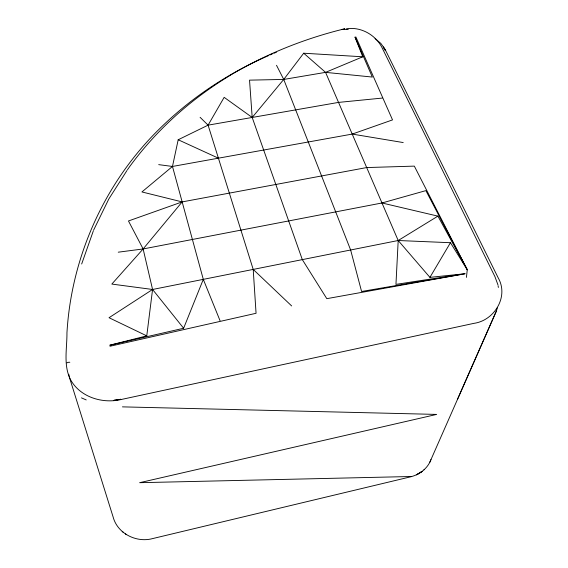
<?xml version="1.0" encoding="UTF-8"?>
<svg xmlns="http://www.w3.org/2000/svg" width="568" height="568" viewBox="0 0 568 568"><rect width="100%" height="100%" fill="white"/><g stroke="black" fill="none" stroke-linecap="round" stroke-linejoin="round"><path stroke-width="0.85" d="M466.435 277.383L467.258 269.757L414.328 166.119L366.687 167.56L182.158 201.903L128.467 220.973L143.129 248.954L152.572 289.474L146.764 335.865L109.78 345.223L183.627 328.254L203.301 279.364L172.48 166.452L178.189 139.756L208.087 125.152L338.535 102.403L382.243 98.079M457.623 399.034L496.425 310.952L497.454 307.466M81.671 263.992L93.258 231.098M69.197 376.655L113.124 516.994C117.406 533.458 136.277 542.944 152.359 538.649L410.841 476.772C419.709 474.536 427.796 468.316 430.984 459.569M429.784 462.309L496.425 310.952M93.542 230.274L108.8 199.02L127.012 170.443M109.979 346.253L256.061 313.287L253.207 269.417L208.087 125.152L224.154 97.341L252.192 117.462L302.318 259.626L326.813 298.669L464.993 273.748L429.926 277.369L398.196 240.512L325.563 72.363L303.695 53.215L283.73 79.435L252.192 117.462L249.537 80.145L283.73 79.435L325.563 72.363L362.767 56.793L354.986 37.034L372.324 77.056L325.563 72.363M429.926 277.369L450.445 242.714L467.258 269.757L425.879 190.621L381.987 202.975L143.129 248.954L118.258 252.185M127.481 169.711L130.051 166.069C156.541 129.965 190.351 99.67 228.535 76.368L231.694 74.387C266.023 54.173 303.262 39.171 341.886 29.479L344.74 28.904L341.886 29.479M355.859 36.927L392.531 119.898L352.224 134.083L172.48 166.452L141.929 191.948L182.158 201.903L143.129 248.954L111.832 284.078L152.572 289.474L398.196 240.512L450.445 242.714M423.955 469.842L424.339 469.53M421.641 471.781L422.003 471.475L416.571 474.791L422.003 471.475M467.258 269.757L437.914 216.131L398.196 240.512L395.953 284.39L464.993 273.748L361.582 291.49L350.641 249.998L283.73 79.435L276.502 65.292M268.394 55.678C227.882 73.371 190.401 98.207 158.99 129.376L158.628 129.717C104.633 183.059 71.547 256.509 66.988 332.237L66.946 332.77C67.109 348.298 63.162 365.139 70.517 379.651C80.017 397.039 102.176 403.883 120.792 399.595L473.889 323.355C494.33 320.544 508.985 296.744 498.25 277.958L385.04 49.274L380.83 43.402L375.058 38.567M269.977 54.961L272.342 53.896M273.954 53.243L276.375 52.27M346.473 28.769C360.63 26.568 375.249 34.627 381.795 47.201L494.913 276.595L497.944 284.838M411.118 476.509L139.65 482.693L436.65 414.413L122.439 406.865M303.695 53.215L362.767 56.793M344.556 29.323L348.291 29.6M158.699 164.642L172.48 166.452M352.224 134.083L403.216 142.561M381.987 202.975L437.914 216.131M81.472 397.87L86.215 399.929M178.189 139.756L218.417 158.181M146.764 335.865L109.028 317.718L152.572 289.474L183.627 328.254M125.358 533.927L126.621 534.687M122.212 531.449L123.611 532.614M253.207 269.417L291.647 305.939M200.099 117.32L208.087 125.152M203.301 279.364L220.057 320.728M498.093 285.711L498.377 287.444M68.778 374.234L69.047 375.881M66.882 362.902A2.847 1.406 -2.8 0 1 69.814 362.263M120.721 399.283L114.04 400.298L120.721 399.283M385.068 49.913L383.279 46.974L385.26 50.24L385.068 49.913"/></g></svg>
